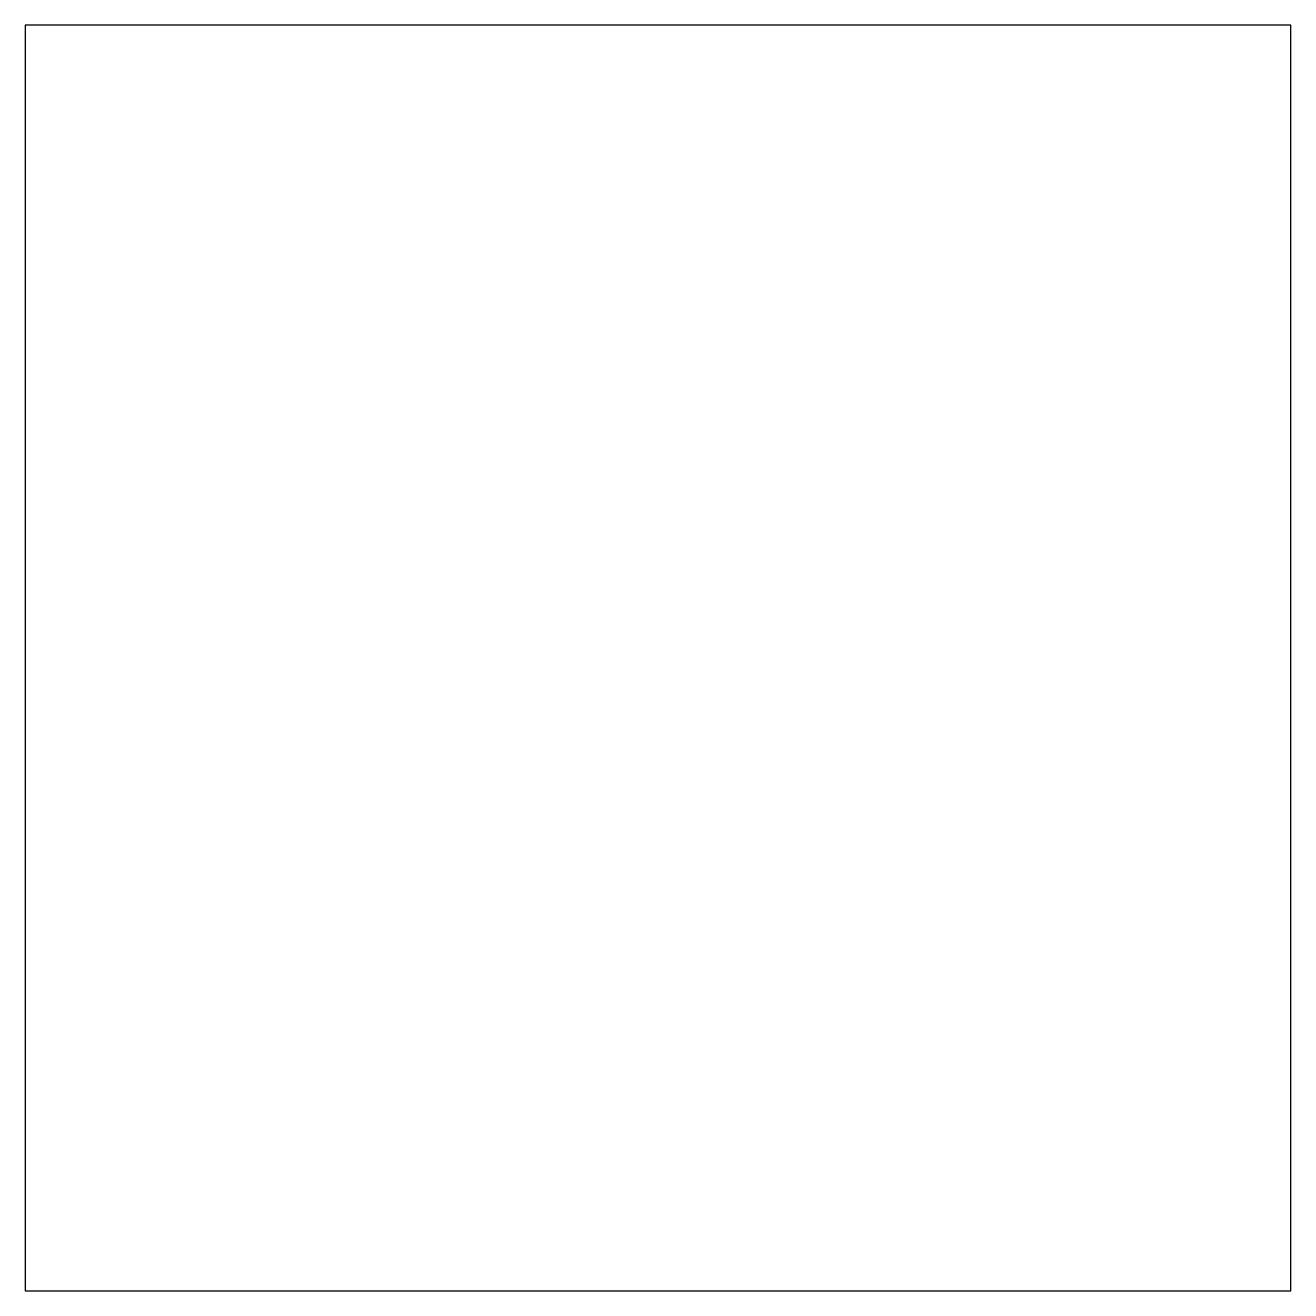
# Model space of a CAD drawing. Extents: x 0 to 100, y 0 to 100.
import ezdxf

# ---------------------------------------------------------------- set-up
doc = ezdxf.new("R2010")
doc.units = 0
doc.header["$MEASUREMENT"] = 0
doc.layers.get('0').update_dxf_attribs({"linetype": 'CONTINUOUS'})

msp = doc.modelspace()

# ---------------------------------------------------------------- linework, layer by layer
msp.add_lwpolyline([(0, 0), (100, 0), (100, 100), (0, 100)], close=True)

doc.saveas('drawing.dxf')
